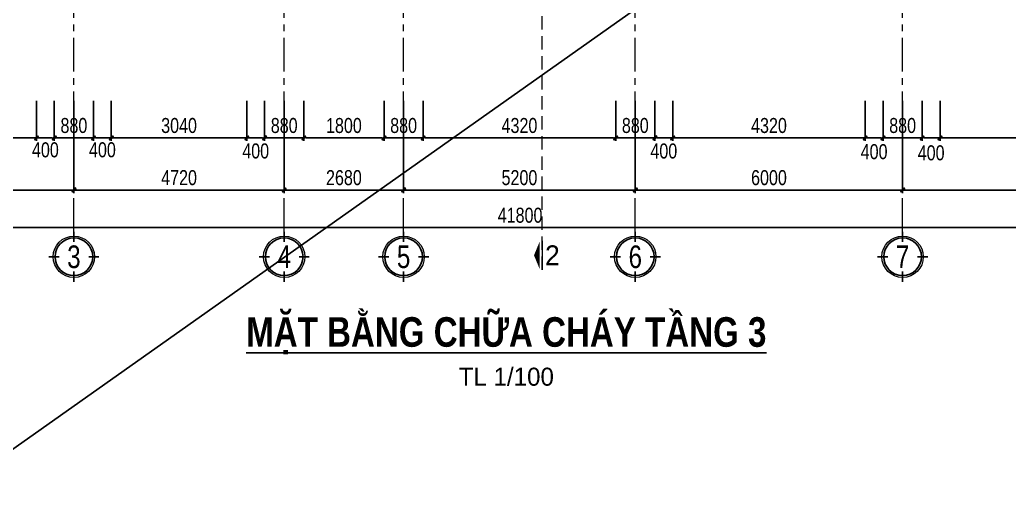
# Model space of a CAD drawing. Header units: millimetres. Extents: x 1109421 to 1726579, y -247837 to 144927.
# Drawn here: x 1557319 to 1579526, y -223883 to -213094 of the extents above; entities that cross this region are included whole.
import ezdxf
from ezdxf.enums import TextEntityAlignment as Align

# ---------------------------------------------------------------- set-up
doc = ezdxf.new("R2010")
doc.units = ezdxf.units.MM
doc.header["$LTSCALE"] = 600
doc.header["$MEASUREMENT"] = 0
doc.linetypes.add('CENTER', pattern=[2, 1.25, -0.25, 0.25, -0.25])
doc.linetypes.add('HIDDEN', pattern=[0.375, 0.25, -0.125])
doc.layers.get('0').update_dxf_attribs({"lineweight": 0})
doc.layers.get('Defpoints').update_dxf_attribs({"lineweight": 0})
for name, color, linetype, lineweight in [('dim', 144, 'Continuous', 13), ('LC ISO', 153, 'Continuous', 13), ('LC Khac', 4, 'Continuous', 9), ('LC MANH DUT', 35, 'HIDDEN', 5), ('LC Text2', 7, 'Continuous', 25), ('thay1', 63, 'Continuous', 18), ('truc', 76, 'CENTER', 9)]:
    doc.layers.add(name, color=color, linetype=linetype, lineweight=lineweight)
doc.layers.add('KCS_Plotter', color=11, linetype='Continuous', plot=False)
doc.styles.add('EG 1', font='VHAVANB.TTF')
doc.styles.add('HOATBIF', font='hoatbif.shx', dxfattribs={"width": 0.8})
doc.styles.add('LC 1', font='VHAVANB.TTF')
doc.styles.add('LC3', font='VHARIALB.TTF', dxfattribs={"width": 0.8})
doc.styles.add('Tahoma', font='tahoma.ttf')
doc.dimstyles.new('1-135', dxfattribs={"dimscale": 135, "dimtxt": 2.5, "dimasz": 0.35, "dimexe": 0.5, "dimexo": 0, "dimgap": 0.8, "dimtad": 1, "dimdec": 0, "dimzin": 0, "dimdsep": 46, "dimtxsty": 'HOATBIF', "dimblk1": 'DOT', "dimblk2": 'DOT', "dimsah": 1, "dimcen": -1, "dimdle": 1, "dimclrd": 256, "dimclre": 256, "dimclrt": 4, "dimadec": 3, "dimazin": 2, "dimtfac": 0.333333, "dimtdec": 0, "dimtix": 1, "dimtmove": 2, "dimatfit": 3, "dimldrblk": 'DOT', "dimfxl": 1, "dimtvp": 0.833333, "dimtolj": 1, "dimtzin": 0, "dimarcsym": 0})

# ---------------------------------------------------------------- blocks, each defined once
blk = doc.blocks.new('TIEUDE1')
at = {"layer": 'LC Text2', "color": 7, "style": 'LC 1'}
blk.add_attdef('TIªU§Ò', text='', height=5, dxfattribs=at).set_placement((0, 0), align=Align.BOTTOM_CENTER)
blk.add_attdef('TL', text='', height=3, dxfattribs=at).set_placement((0, -2), align=Align.TOP_CENTER)
blk = doc.blocks.new('KyHieu TrucDinhVi')
at = {"color": 7, "lineweight": 30}
for p, q in [((0, 2.36), (0, 4)), ((-2.36, 0), (-4, 0)), ((2.36, 0), (4, 0)), ((0, -2.36), (0, -4))]:
    blk.add_line(p, q, dxfattribs=at)
blk.add_circle((0, 0), 3.3)
blk.add_circle((0, 0), 3, dxfattribs=at)
at = {"ltscale": 20, "style": 'Tahoma'}
blk.add_attdef('AA', text='', height=3, dxfattribs=at).set_placement((0, 0), align=Align.MIDDLE_CENTER)
blk = doc.blocks.new('DOT')
at = {"layer": 'dim'}
for p, q in [((-3, 0), (3, 0)), ((-1, -1), (1, 1))]:
    blk.add_line(p, q, dxfattribs=at)
blk.add_lwpolyline([(0.5, 1), (-1, -0.5), (-0.5, -1), (1, 0.5)], close=True, dxfattribs=at)
blk = doc.blocks.new('*D1346')
at = {"layer": 'Defpoints', "color": 0, "transparency": 16777216}
for p in [(1552534, -214911), (1558534, -214911), (1558534, -216917)]:
    blk.add_point(p, dxfattribs=at)
at = {"layer": 'dim', "lineweight": -2, "transparency": 16777216}
for p, q in [((1552534, -214911), (1552534, -216985)), ((1558534, -214911), (1558534, -216985)), ((1552581, -216917), (1558487, -216917))]:
    blk.add_line(p, q, dxfattribs=at)
at = {"layer": 'dim', "lineweight": -2, "transparency": 16777216, "xscale": 47.25, "yscale": 47.25, "zscale": 47.25, "rotation": 180}
blk.add_blockref('DOT', (1552534, -216917), dxfattribs=at)
at = {"layer": 'dim', "lineweight": -2, "transparency": 16777216, "xscale": 47.25, "yscale": 47.25, "zscale": 47.25}
blk.add_blockref('DOT', (1558534, -216917), dxfattribs=at)
at = {"layer": 'dim', "color": 4, "transparency": 16777216, "insert": (1555534, -216641), "char_height": 337.5, "attachment_point": 5, "style": 'HOATBIF'}
blk.add_mtext('\\A1;6000', dxfattribs=at)
blk = doc.blocks.new('_Dot')
at = {"color": 0, "linetype": 'ByBlock', "lineweight": -2}
blk.add_line((-0.5, 0), (-1, 0), dxfattribs=at)
at = {"color": 0, "linetype": 'ByBlock', "const_width": 0.5}
blk.add_lwpolyline([(-0.25, 0, 1), (0.25, 0, 1)], format="xyb", close=True, dxfattribs=at)
blk = doc.blocks.new('*D1347')
at = {"layer": 'Defpoints', "color": 0, "transparency": 16777216}
for p in [(1558534, -214911), (1563254, -214911), (1563254, -216917)]:
    blk.add_point(p, dxfattribs=at)
at = {"layer": 'dim', "lineweight": -2, "transparency": 16777216}
for p, q in [((1558534, -214911), (1558534, -216985)), ((1563254, -214911), (1563254, -216985)), ((1558581, -216917), (1563207, -216917))]:
    blk.add_line(p, q, dxfattribs=at)
at = {"layer": 'dim', "lineweight": -2, "transparency": 16777216, "xscale": 47.25, "yscale": 47.25, "zscale": 47.25, "rotation": 180}
blk.add_blockref('DOT', (1558534, -216917), dxfattribs=at)
at = {"layer": 'dim', "lineweight": -2, "transparency": 16777216, "xscale": 47.25, "yscale": 47.25, "zscale": 47.25}
blk.add_blockref('DOT', (1563254, -216917), dxfattribs=at)
at = {"layer": 'dim', "color": 4, "transparency": 16777216, "insert": (1560894, -216641), "char_height": 337.5, "attachment_point": 5, "style": 'HOATBIF'}
blk.add_mtext('\\A1;4720', dxfattribs=at)
blk = doc.blocks.new('*D1348')
at = {"layer": 'Defpoints', "color": 0, "transparency": 16777216}
for p in [(1563254, -214911), (1565934, -214911), (1565934, -216917)]:
    blk.add_point(p, dxfattribs=at)
at = {"layer": 'dim', "lineweight": -2, "transparency": 16777216}
for p, q in [((1563254, -214911), (1563254, -216985)), ((1565934, -214911), (1565934, -216985)), ((1563301, -216917), (1565887, -216917))]:
    blk.add_line(p, q, dxfattribs=at)
at = {"layer": 'dim', "lineweight": -2, "transparency": 16777216, "xscale": 47.25, "yscale": 47.25, "zscale": 47.25, "rotation": 180}
blk.add_blockref('DOT', (1563254, -216917), dxfattribs=at)
at = {"layer": 'dim', "lineweight": -2, "transparency": 16777216, "xscale": 47.25, "yscale": 47.25, "zscale": 47.25}
blk.add_blockref('DOT', (1565934, -216917), dxfattribs=at)
at = {"layer": 'dim', "color": 4, "transparency": 16777216, "insert": (1564594, -216641), "char_height": 337.5, "attachment_point": 5, "style": 'HOATBIF'}
blk.add_mtext('\\A1;2680', dxfattribs=at)
blk = doc.blocks.new('*D1349')
at = {"layer": 'Defpoints', "color": 0, "transparency": 16777216}
for p in [(1565934, -214911), (1571134, -214911), (1571134, -216917)]:
    blk.add_point(p, dxfattribs=at)
at = {"layer": 'dim', "lineweight": -2, "transparency": 16777216}
for p, q in [((1565934, -214911), (1565934, -216985)), ((1571134, -214911), (1571134, -216985)), ((1565981, -216917), (1571087, -216917))]:
    blk.add_line(p, q, dxfattribs=at)
at = {"layer": 'dim', "lineweight": -2, "transparency": 16777216, "xscale": 47.25, "yscale": 47.25, "zscale": 47.25, "rotation": 180}
blk.add_blockref('DOT', (1565934, -216917), dxfattribs=at)
at = {"layer": 'dim', "lineweight": -2, "transparency": 16777216, "xscale": 47.25, "yscale": 47.25, "zscale": 47.25}
blk.add_blockref('DOT', (1571134, -216917), dxfattribs=at)
at = {"layer": 'dim', "color": 4, "transparency": 16777216, "insert": (1568534, -216641), "char_height": 337.5, "attachment_point": 5, "style": 'HOATBIF'}
blk.add_mtext('\\A1;5200', dxfattribs=at)
blk = doc.blocks.new('*D1350')
at = {"layer": 'Defpoints', "color": 0, "transparency": 16777216}
for p in [(1571134, -214911), (1577134, -214911), (1577134, -216917)]:
    blk.add_point(p, dxfattribs=at)
at = {"layer": 'dim', "lineweight": -2, "transparency": 16777216}
for p, q in [((1571134, -214911), (1571134, -216985)), ((1577134, -214911), (1577134, -216985)), ((1571181, -216917), (1577087, -216917))]:
    blk.add_line(p, q, dxfattribs=at)
at = {"layer": 'dim', "lineweight": -2, "transparency": 16777216, "xscale": 47.25, "yscale": 47.25, "zscale": 47.25, "rotation": 180}
blk.add_blockref('DOT', (1571134, -216917), dxfattribs=at)
at = {"layer": 'dim', "lineweight": -2, "transparency": 16777216, "xscale": 47.25, "yscale": 47.25, "zscale": 47.25}
blk.add_blockref('DOT', (1577134, -216917), dxfattribs=at)
at = {"layer": 'dim', "color": 4, "transparency": 16777216, "insert": (1574134, -216641), "char_height": 337.5, "attachment_point": 5, "style": 'HOATBIF'}
blk.add_mtext('\\A1;6000', dxfattribs=at)
blk = doc.blocks.new('*D1351')
at = {"layer": 'Defpoints', "color": 0, "transparency": 16777216}
for p in [(1577134, -214911), (1583134, -214911), (1583134, -216917)]:
    blk.add_point(p, dxfattribs=at)
at = {"layer": 'dim', "lineweight": -2, "transparency": 16777216}
for p, q in [((1577134, -214911), (1577134, -216985)), ((1583134, -214911), (1583134, -216985)), ((1577181, -216917), (1583087, -216917))]:
    blk.add_line(p, q, dxfattribs=at)
at = {"layer": 'dim', "lineweight": -2, "transparency": 16777216, "xscale": 47.25, "yscale": 47.25, "zscale": 47.25, "rotation": 180}
blk.add_blockref('DOT', (1577134, -216917), dxfattribs=at)
at = {"layer": 'dim', "lineweight": -2, "transparency": 16777216, "xscale": 47.25, "yscale": 47.25, "zscale": 47.25}
blk.add_blockref('DOT', (1583134, -216917), dxfattribs=at)
at = {"layer": 'dim', "color": 4, "transparency": 16777216, "insert": (1580134, -216641), "char_height": 337.5, "attachment_point": 5, "style": 'HOATBIF'}
blk.add_mtext('\\A1;6000', dxfattribs=at)
blk = doc.blocks.new('*D1359')
at = {"layer": 'Defpoints', "color": 0, "transparency": 16777216}
for p in [(1553374, -214911), (1557694, -214911), (1557694, -215747)]:
    blk.add_point(p, dxfattribs=at)
at = {"layer": 'dim', "lineweight": -2, "transparency": 16777216}
for p, q in [((1553374, -214911), (1553374, -215814)), ((1557694, -214911), (1557694, -215814)), ((1553421, -215747), (1557647, -215747))]:
    blk.add_line(p, q, dxfattribs=at)
at = {"layer": 'dim', "lineweight": -2, "transparency": 16777216, "xscale": 47.25, "yscale": 47.25, "zscale": 47.25, "rotation": 180}
blk.add_blockref('DOT', (1553374, -215747), dxfattribs=at)
at = {"layer": 'dim', "lineweight": -2, "transparency": 16777216, "xscale": 47.25, "yscale": 47.25, "zscale": 47.25}
blk.add_blockref('DOT', (1557694, -215747), dxfattribs=at)
at = {"layer": 'dim', "color": 4, "transparency": 16777216, "insert": (1555534, -215470), "char_height": 337.5, "attachment_point": 5, "style": 'HOATBIF'}
blk.add_mtext('\\A1;4320', dxfattribs=at)
blk = doc.blocks.new('*D1360')
at = {"layer": 'Defpoints', "color": 0, "transparency": 16777216}
for p in [(1557694, -214911), (1558094, -214911), (1558094, -215747)]:
    blk.add_point(p, dxfattribs=at)
at = {"layer": 'dim', "lineweight": -2, "transparency": 16777216}
for p, q in [((1557694, -214911), (1557694, -215814)), ((1558094, -214911), (1558094, -215814)), ((1557741, -215747), (1558047, -215747))]:
    blk.add_line(p, q, dxfattribs=at)
at = {"layer": 'dim', "lineweight": -2, "transparency": 16777216, "xscale": 47.25, "yscale": 47.25, "zscale": 47.25, "rotation": 180}
blk.add_blockref('DOT', (1557694, -215747), dxfattribs=at)
at = {"layer": 'dim', "lineweight": -2, "transparency": 16777216, "xscale": 47.25, "yscale": 47.25, "zscale": 47.25}
blk.add_blockref('DOT', (1558094, -215747), dxfattribs=at)
at = {"layer": 'dim', "color": 4, "transparency": 16777216, "insert": (1557894, -216017), "char_height": 337.5, "attachment_point": 5, "style": 'HOATBIF'}
blk.add_mtext('\\A1;400', dxfattribs=at)
blk = doc.blocks.new('*D1361')
at = {"layer": 'Defpoints', "color": 0, "transparency": 16777216}
for p in [(1558094, -214911), (1558974, -214911), (1558974, -215747)]:
    blk.add_point(p, dxfattribs=at)
at = {"layer": 'dim', "lineweight": -2, "transparency": 16777216}
for p, q in [((1558094, -214911), (1558094, -215814)), ((1558974, -214911), (1558974, -215814)), ((1558047, -215747), (1557999, -215747)), ((1558094, -215747), (1558974, -215747)), ((1559021, -215747), (1559068, -215747))]:
    blk.add_line(p, q, dxfattribs=at)
at = {"layer": 'dim', "lineweight": -2, "transparency": 16777216, "xscale": 47.25, "yscale": 47.25, "zscale": 47.25}
blk.add_blockref('DOT', (1558094, -215747), dxfattribs=at)
at = {"layer": 'dim', "lineweight": -2, "transparency": 16777216, "xscale": 47.25, "yscale": 47.25, "zscale": 47.25, "rotation": 180}
blk.add_blockref('DOT', (1558974, -215747), dxfattribs=at)
at = {"layer": 'dim', "color": 4, "transparency": 16777216, "insert": (1558534, -215470), "char_height": 337.5, "attachment_point": 5, "style": 'HOATBIF'}
blk.add_mtext('\\A1;880', dxfattribs=at)
blk = doc.blocks.new('*D1362')
at = {"layer": 'Defpoints', "color": 0, "transparency": 16777216}
for p in [(1558974, -214911), (1559374, -214911), (1559374, -215747)]:
    blk.add_point(p, dxfattribs=at)
at = {"layer": 'dim', "lineweight": -2, "transparency": 16777216}
for p, q in [((1558974, -214911), (1558974, -215814)), ((1559374, -214911), (1559374, -215814)), ((1559021, -215747), (1559327, -215747))]:
    blk.add_line(p, q, dxfattribs=at)
at = {"layer": 'dim', "lineweight": -2, "transparency": 16777216, "xscale": 47.25, "yscale": 47.25, "zscale": 47.25, "rotation": 180}
blk.add_blockref('DOT', (1558974, -215747), dxfattribs=at)
at = {"layer": 'dim', "lineweight": -2, "transparency": 16777216, "xscale": 47.25, "yscale": 47.25, "zscale": 47.25}
blk.add_blockref('DOT', (1559374, -215747), dxfattribs=at)
at = {"layer": 'dim', "color": 4, "transparency": 16777216, "insert": (1559174, -216016), "char_height": 337.5, "attachment_point": 5, "style": 'HOATBIF'}
blk.add_mtext('\\A1;400', dxfattribs=at)
blk = doc.blocks.new('*D1363')
at = {"layer": 'Defpoints', "color": 0, "transparency": 16777216}
for p in [(1559374, -214911), (1562414, -214911), (1562414, -215747)]:
    blk.add_point(p, dxfattribs=at)
at = {"layer": 'dim', "lineweight": -2, "transparency": 16777216}
for p, q in [((1559374, -214911), (1559374, -215814)), ((1562414, -214911), (1562414, -215814)), ((1559421, -215747), (1562367, -215747))]:
    blk.add_line(p, q, dxfattribs=at)
at = {"layer": 'dim', "lineweight": -2, "transparency": 16777216, "xscale": 47.25, "yscale": 47.25, "zscale": 47.25, "rotation": 180}
blk.add_blockref('DOT', (1559374, -215747), dxfattribs=at)
at = {"layer": 'dim', "lineweight": -2, "transparency": 16777216, "xscale": 47.25, "yscale": 47.25, "zscale": 47.25}
blk.add_blockref('DOT', (1562414, -215747), dxfattribs=at)
at = {"layer": 'dim', "color": 4, "transparency": 16777216, "insert": (1560894, -215470), "char_height": 337.5, "attachment_point": 5, "style": 'HOATBIF'}
blk.add_mtext('\\A1;3040', dxfattribs=at)
blk = doc.blocks.new('*D1364')
at = {"layer": 'Defpoints', "color": 0, "transparency": 16777216}
for p in [(1562414, -214911), (1562814, -214911), (1562814, -215747)]:
    blk.add_point(p, dxfattribs=at)
at = {"layer": 'dim', "lineweight": -2, "transparency": 16777216}
for p, q in [((1562414, -214911), (1562414, -215814)), ((1562814, -214911), (1562814, -215814)), ((1562461, -215747), (1562767, -215747))]:
    blk.add_line(p, q, dxfattribs=at)
at = {"layer": 'dim', "lineweight": -2, "transparency": 16777216, "xscale": 47.25, "yscale": 47.25, "zscale": 47.25, "rotation": 180}
blk.add_blockref('DOT', (1562414, -215747), dxfattribs=at)
at = {"layer": 'dim', "lineweight": -2, "transparency": 16777216, "xscale": 47.25, "yscale": 47.25, "zscale": 47.25}
blk.add_blockref('DOT', (1562814, -215747), dxfattribs=at)
at = {"layer": 'dim', "color": 4, "transparency": 16777216, "insert": (1562614, -216042), "char_height": 337.5, "attachment_point": 5, "style": 'HOATBIF'}
blk.add_mtext('\\A1;400', dxfattribs=at)
blk = doc.blocks.new('*D1365')
at = {"layer": 'Defpoints', "color": 0, "transparency": 16777216}
for p in [(1562814, -214911), (1563694, -214911), (1563694, -215747)]:
    blk.add_point(p, dxfattribs=at)
at = {"layer": 'dim', "lineweight": -2, "transparency": 16777216}
for p, q in [((1562814, -214911), (1562814, -215814)), ((1563694, -214911), (1563694, -215814)), ((1562767, -215747), (1562719, -215747)), ((1562814, -215747), (1563694, -215747)), ((1563741, -215747), (1563788, -215747))]:
    blk.add_line(p, q, dxfattribs=at)
at = {"layer": 'dim', "lineweight": -2, "transparency": 16777216, "xscale": 47.25, "yscale": 47.25, "zscale": 47.25}
blk.add_blockref('DOT', (1562814, -215747), dxfattribs=at)
at = {"layer": 'dim', "lineweight": -2, "transparency": 16777216, "xscale": 47.25, "yscale": 47.25, "zscale": 47.25, "rotation": 180}
blk.add_blockref('DOT', (1563694, -215747), dxfattribs=at)
at = {"layer": 'dim', "color": 4, "transparency": 16777216, "insert": (1563254, -215470), "char_height": 337.5, "attachment_point": 5, "style": 'HOATBIF'}
blk.add_mtext('\\A1;880', dxfattribs=at)
blk = doc.blocks.new('*D1366')
at = {"layer": 'Defpoints', "color": 0, "transparency": 16777216}
for p in [(1563694, -214911), (1565494, -214911), (1565494, -215747)]:
    blk.add_point(p, dxfattribs=at)
at = {"layer": 'dim', "lineweight": -2, "transparency": 16777216}
for p, q in [((1563694, -214911), (1563694, -215814)), ((1565494, -214911), (1565494, -215814)), ((1563741, -215747), (1565447, -215747))]:
    blk.add_line(p, q, dxfattribs=at)
at = {"layer": 'dim', "lineweight": -2, "transparency": 16777216, "xscale": 47.25, "yscale": 47.25, "zscale": 47.25, "rotation": 180}
blk.add_blockref('DOT', (1563694, -215747), dxfattribs=at)
at = {"layer": 'dim', "lineweight": -2, "transparency": 16777216, "xscale": 47.25, "yscale": 47.25, "zscale": 47.25}
blk.add_blockref('DOT', (1565494, -215747), dxfattribs=at)
at = {"layer": 'dim', "color": 4, "transparency": 16777216, "insert": (1564594, -215470), "char_height": 337.5, "attachment_point": 5, "style": 'HOATBIF'}
blk.add_mtext('\\A1;1800', dxfattribs=at)
blk = doc.blocks.new('*D1367')
at = {"layer": 'Defpoints', "color": 0, "transparency": 16777216}
for p in [(1565494, -214911), (1566374, -214911), (1566374, -215747)]:
    blk.add_point(p, dxfattribs=at)
at = {"layer": 'dim', "lineweight": -2, "transparency": 16777216}
for p, q in [((1565494, -214911), (1565494, -215814)), ((1566374, -214911), (1566374, -215814)), ((1565447, -215747), (1565399, -215747)), ((1565494, -215747), (1566374, -215747)), ((1566421, -215747), (1566468, -215747))]:
    blk.add_line(p, q, dxfattribs=at)
at = {"layer": 'dim', "lineweight": -2, "transparency": 16777216, "xscale": 47.25, "yscale": 47.25, "zscale": 47.25}
blk.add_blockref('DOT', (1565494, -215747), dxfattribs=at)
at = {"layer": 'dim', "lineweight": -2, "transparency": 16777216, "xscale": 47.25, "yscale": 47.25, "zscale": 47.25, "rotation": 180}
blk.add_blockref('DOT', (1566374, -215747), dxfattribs=at)
at = {"layer": 'dim', "color": 4, "transparency": 16777216, "insert": (1565934, -215470), "char_height": 337.5, "attachment_point": 5, "style": 'HOATBIF'}
blk.add_mtext('\\A1;880', dxfattribs=at)
blk = doc.blocks.new('*D1368')
at = {"layer": 'Defpoints', "color": 0, "transparency": 16777216}
for p in [(1566374, -214911), (1570694, -214911), (1570694, -215747)]:
    blk.add_point(p, dxfattribs=at)
at = {"layer": 'dim', "lineweight": -2, "transparency": 16777216}
for p, q in [((1566374, -214911), (1566374, -215814)), ((1570694, -214911), (1570694, -215814)), ((1566421, -215747), (1570647, -215747))]:
    blk.add_line(p, q, dxfattribs=at)
at = {"layer": 'dim', "lineweight": -2, "transparency": 16777216, "xscale": 47.25, "yscale": 47.25, "zscale": 47.25, "rotation": 180}
blk.add_blockref('DOT', (1566374, -215747), dxfattribs=at)
at = {"layer": 'dim', "lineweight": -2, "transparency": 16777216, "xscale": 47.25, "yscale": 47.25, "zscale": 47.25}
blk.add_blockref('DOT', (1570694, -215747), dxfattribs=at)
at = {"layer": 'dim', "color": 4, "transparency": 16777216, "insert": (1568534, -215470), "char_height": 337.5, "attachment_point": 5, "style": 'HOATBIF'}
blk.add_mtext('\\A1;4320', dxfattribs=at)
blk = doc.blocks.new('*D1369')
at = {"layer": 'Defpoints', "color": 0, "transparency": 16777216}
for p in [(1570694, -214911), (1571574, -214911), (1571574, -215747)]:
    blk.add_point(p, dxfattribs=at)
at = {"layer": 'dim', "lineweight": -2, "transparency": 16777216}
for p, q in [((1570694, -214911), (1570694, -215814)), ((1571574, -214911), (1571574, -215814)), ((1570647, -215747), (1570599, -215747)), ((1570694, -215747), (1571574, -215747)), ((1571621, -215747), (1571668, -215747))]:
    blk.add_line(p, q, dxfattribs=at)
at = {"layer": 'dim', "lineweight": -2, "transparency": 16777216, "xscale": 47.25, "yscale": 47.25, "zscale": 47.25}
blk.add_blockref('DOT', (1570694, -215747), dxfattribs=at)
at = {"layer": 'dim', "lineweight": -2, "transparency": 16777216, "xscale": 47.25, "yscale": 47.25, "zscale": 47.25, "rotation": 180}
blk.add_blockref('DOT', (1571574, -215747), dxfattribs=at)
at = {"layer": 'dim', "color": 4, "transparency": 16777216, "insert": (1571134, -215470), "char_height": 337.5, "attachment_point": 5, "style": 'HOATBIF'}
blk.add_mtext('\\A1;880', dxfattribs=at)
blk = doc.blocks.new('*D1370')
at = {"layer": 'Defpoints', "color": 0, "transparency": 16777216}
for p in [(1571574, -214911), (1571974, -214911), (1571974, -215747)]:
    blk.add_point(p, dxfattribs=at)
at = {"layer": 'dim', "lineweight": -2, "transparency": 16777216}
for p, q in [((1571574, -214911), (1571574, -215814)), ((1571974, -214911), (1571974, -215814)), ((1571621, -215747), (1571927, -215747))]:
    blk.add_line(p, q, dxfattribs=at)
at = {"layer": 'dim', "lineweight": -2, "transparency": 16777216, "xscale": 47.25, "yscale": 47.25, "zscale": 47.25, "rotation": 180}
blk.add_blockref('DOT', (1571574, -215747), dxfattribs=at)
at = {"layer": 'dim', "lineweight": -2, "transparency": 16777216, "xscale": 47.25, "yscale": 47.25, "zscale": 47.25}
blk.add_blockref('DOT', (1571974, -215747), dxfattribs=at)
at = {"layer": 'dim', "color": 4, "transparency": 16777216, "insert": (1571774, -216043), "char_height": 337.5, "attachment_point": 5, "style": 'HOATBIF'}
blk.add_mtext('\\A1;400', dxfattribs=at)
blk = doc.blocks.new('*D1371')
at = {"layer": 'Defpoints', "color": 0, "transparency": 16777216}
for p in [(1571974, -214911), (1576294, -214911), (1576294, -215747)]:
    blk.add_point(p, dxfattribs=at)
at = {"layer": 'dim', "lineweight": -2, "transparency": 16777216}
for p, q in [((1571974, -214911), (1571974, -215814)), ((1576294, -214911), (1576294, -215814)), ((1572021, -215747), (1576247, -215747))]:
    blk.add_line(p, q, dxfattribs=at)
at = {"layer": 'dim', "lineweight": -2, "transparency": 16777216, "xscale": 47.25, "yscale": 47.25, "zscale": 47.25, "rotation": 180}
blk.add_blockref('DOT', (1571974, -215747), dxfattribs=at)
at = {"layer": 'dim', "lineweight": -2, "transparency": 16777216, "xscale": 47.25, "yscale": 47.25, "zscale": 47.25}
blk.add_blockref('DOT', (1576294, -215747), dxfattribs=at)
at = {"layer": 'dim', "color": 4, "transparency": 16777216, "insert": (1574134, -215470), "char_height": 337.5, "attachment_point": 5, "style": 'HOATBIF'}
blk.add_mtext('\\A1;4320', dxfattribs=at)
blk = doc.blocks.new('*D1372')
at = {"layer": 'Defpoints', "color": 0, "transparency": 16777216}
for p in [(1576294, -214911), (1576694, -214911), (1576694, -215747)]:
    blk.add_point(p, dxfattribs=at)
at = {"layer": 'dim', "lineweight": -2, "transparency": 16777216}
for p, q in [((1576294, -214911), (1576294, -215814)), ((1576694, -214911), (1576694, -215814)), ((1576341, -215747), (1576647, -215747))]:
    blk.add_line(p, q, dxfattribs=at)
at = {"layer": 'dim', "lineweight": -2, "transparency": 16777216, "xscale": 47.25, "yscale": 47.25, "zscale": 47.25, "rotation": 180}
blk.add_blockref('DOT', (1576294, -215747), dxfattribs=at)
at = {"layer": 'dim', "lineweight": -2, "transparency": 16777216, "xscale": 47.25, "yscale": 47.25, "zscale": 47.25}
blk.add_blockref('DOT', (1576694, -215747), dxfattribs=at)
at = {"layer": 'dim', "color": 4, "transparency": 16777216, "insert": (1576494, -216058), "char_height": 337.5, "attachment_point": 5, "style": 'HOATBIF'}
blk.add_mtext('\\A1;400', dxfattribs=at)
blk = doc.blocks.new('*D1373')
at = {"layer": 'Defpoints', "color": 0, "transparency": 16777216}
for p in [(1576694, -214911), (1577574, -214911), (1577574, -215747)]:
    blk.add_point(p, dxfattribs=at)
at = {"layer": 'dim', "lineweight": -2, "transparency": 16777216}
for p, q in [((1576694, -214911), (1576694, -215814)), ((1577574, -214911), (1577574, -215814)), ((1576647, -215747), (1576599, -215747)), ((1576694, -215747), (1577574, -215747)), ((1577621, -215747), (1577668, -215747))]:
    blk.add_line(p, q, dxfattribs=at)
at = {"layer": 'dim', "lineweight": -2, "transparency": 16777216, "xscale": 47.25, "yscale": 47.25, "zscale": 47.25}
blk.add_blockref('DOT', (1576694, -215747), dxfattribs=at)
at = {"layer": 'dim', "lineweight": -2, "transparency": 16777216, "xscale": 47.25, "yscale": 47.25, "zscale": 47.25, "rotation": 180}
blk.add_blockref('DOT', (1577574, -215747), dxfattribs=at)
at = {"layer": 'dim', "color": 4, "transparency": 16777216, "insert": (1577134, -215470), "char_height": 337.5, "attachment_point": 5, "style": 'HOATBIF'}
blk.add_mtext('\\A1;880', dxfattribs=at)
blk = doc.blocks.new('*D1374')
at = {"layer": 'Defpoints', "color": 0, "transparency": 16777216}
for p in [(1577574, -214911), (1577974, -214911), (1577974, -215747)]:
    blk.add_point(p, dxfattribs=at)
at = {"layer": 'dim', "lineweight": -2, "transparency": 16777216}
for p, q in [((1577574, -214911), (1577574, -215814)), ((1577974, -214911), (1577974, -215814)), ((1577621, -215747), (1577927, -215747))]:
    blk.add_line(p, q, dxfattribs=at)
at = {"layer": 'dim', "lineweight": -2, "transparency": 16777216, "xscale": 47.25, "yscale": 47.25, "zscale": 47.25, "rotation": 180}
blk.add_blockref('DOT', (1577574, -215747), dxfattribs=at)
at = {"layer": 'dim', "lineweight": -2, "transparency": 16777216, "xscale": 47.25, "yscale": 47.25, "zscale": 47.25}
blk.add_blockref('DOT', (1577974, -215747), dxfattribs=at)
at = {"layer": 'dim', "color": 4, "transparency": 16777216, "insert": (1577774, -216084), "char_height": 337.5, "attachment_point": 5, "style": 'HOATBIF'}
blk.add_mtext('\\A1;400', dxfattribs=at)
blk = doc.blocks.new('*D1375')
at = {"layer": 'Defpoints', "color": 0, "transparency": 16777216}
for p in [(1577974, -214911), (1582559, -214911), (1582559, -215747)]:
    blk.add_point(p, dxfattribs=at)
at = {"layer": 'dim', "lineweight": -2, "transparency": 16777216}
for p, q in [((1577974, -214911), (1577974, -215814)), ((1582559, -214911), (1582559, -215814)), ((1578021, -215747), (1582512, -215747))]:
    blk.add_line(p, q, dxfattribs=at)
at = {"layer": 'dim', "lineweight": -2, "transparency": 16777216, "xscale": 47.25, "yscale": 47.25, "zscale": 47.25, "rotation": 180}
blk.add_blockref('DOT', (1577974, -215747), dxfattribs=at)
at = {"layer": 'dim', "lineweight": -2, "transparency": 16777216, "xscale": 47.25, "yscale": 47.25, "zscale": 47.25}
blk.add_blockref('DOT', (1582559, -215747), dxfattribs=at)
at = {"layer": 'dim', "color": 4, "transparency": 16777216, "insert": (1580266, -215470), "char_height": 337.5, "attachment_point": 5, "style": 'HOATBIF'}
blk.add_mtext('\\A1;4585', dxfattribs=at)
blk = doc.blocks.new('*D1380')
at = {"layer": 'Defpoints', "color": 0, "transparency": 16777216}
for p in [(1546534, -214911), (1588334, -214911), (1588334, -217762)]:
    blk.add_point(p, dxfattribs=at)
at = {"layer": 'dim', "lineweight": -2, "transparency": 16777216}
for p, q in [((1546534, -214911), (1546534, -217829)), ((1588334, -214911), (1588334, -217829)), ((1546581, -217762), (1588287, -217762))]:
    blk.add_line(p, q, dxfattribs=at)
at = {"layer": 'dim', "lineweight": -2, "transparency": 16777216, "xscale": 47.25, "yscale": 47.25, "zscale": 47.25, "rotation": 180}
blk.add_blockref('DOT', (1546534, -217762), dxfattribs=at)
at = {"layer": 'dim', "lineweight": -2, "transparency": 16777216, "xscale": 47.25, "yscale": 47.25, "zscale": 47.25}
blk.add_blockref('DOT', (1588334, -217762), dxfattribs=at)
at = {"layer": 'dim', "color": 4, "transparency": 16777216, "insert": (1568548, -217485), "char_height": 337.5, "attachment_point": 5, "style": 'HOATBIF'}
blk.add_mtext('\\A1;41800', dxfattribs=at)
blk = doc.blocks.new('cat11')
at = {"layer": 'LC Khac', "color": 1, "ltscale": 2}
blk.add_line((0, 0), (0, 485), dxfattribs=at)
blk.add_lwpolyline([(-134, 243, 0, 471, 0), (-37, 243, 275, 275, 0)], format="xyseb", dxfattribs=at)
at = {"ltscale": 2, "style": 'LC 1'}
blk.add_attdef('A', text='', height=330, dxfattribs=at).set_placement((179, 243), align=Align.MIDDLE_CENTER)

msp = doc.modelspace()

# ---------------------------------------------------------------- linework, layer by layer
at = {"layer": 'KCS_Plotter'}
msp.add_line((1540917.9, -234220.8), (1601125, -191645.8), dxfattribs=at)
at = {"layer": 'LC MANH DUT', "ltscale": 2}
msp.add_line((1569041.3, -218710.6), (1569041.3, -197081.3), dxfattribs=at)
at = {"layer": 'truc'}
for p, q in [((1558533.8, -217852.6), (1558533.8, -197632.2)), ((1563253.8, -217852.6), (1563253.8, -197632.2)), ((1565933.8, -217852.6), (1565933.8, -197632.2)), ((1571133.8, -217852.6), (1571133.8, -197632.2)), ((1577133.8, -217852.6), (1577133.8, -197632.2))]:
    msp.add_line(p, q, dxfattribs=at)

# ---------------------------------------------------------------- block references
at = {"layer": 'LC ISO'}
ref = msp.add_blockref('KyHieu TrucDinhVi', (1558533.8, -218415.9), dxfattribs=dict(at, xscale=140.8352653944289, yscale=140.8352653944289, zscale=140.8352653944289))
ref.add_attrib('AA', '3', dxfattribs={"layer": '0', "ltscale": 20, "height": 507, "style": 'EG 1', "width": 0.8}).set_placement((1558533.8, -218415.9), align=Align.MIDDLE_CENTER)
ref = msp.add_blockref('KyHieu TrucDinhVi', (1563253.8, -218415.9), dxfattribs=dict(at, xscale=140.8352653944289, yscale=140.8352653944289, zscale=140.8352653944289))
ref.add_attrib('AA', '4', dxfattribs={"layer": '0', "ltscale": 20, "height": 507, "style": 'EG 1', "width": 0.8}).set_placement((1563253.8, -218415.9), align=Align.MIDDLE_CENTER)
ref = msp.add_blockref('KyHieu TrucDinhVi', (1565933.8, -218415.9), dxfattribs=dict(at, xscale=140.8352653944289, yscale=140.8352653944289, zscale=140.8352653944289))
ref.add_attrib('AA', '5', dxfattribs={"layer": '0', "ltscale": 20, "height": 507, "style": 'EG 1', "width": 0.8}).set_placement((1565933.8, -218415.9), align=Align.MIDDLE_CENTER)
ref = msp.add_blockref('KyHieu TrucDinhVi', (1571133.8, -218415.9), dxfattribs=dict(at, xscale=140.8352653944289, yscale=140.8352653944289, zscale=140.8352653944289))
ref.add_attrib('AA', '6', dxfattribs={"layer": '0', "ltscale": 20, "height": 507, "style": 'EG 1', "width": 0.8}).set_placement((1571133.8, -218415.9), align=Align.MIDDLE_CENTER)
ref = msp.add_blockref('KyHieu TrucDinhVi', (1577133.8, -218415.9), dxfattribs=dict(at, xscale=140.8352653944289, yscale=140.8352653944289, zscale=140.8352653944289))
ref.add_attrib('AA', '7', dxfattribs={"layer": '0', "ltscale": 20, "height": 507, "style": 'EG 1', "width": 0.8}).set_placement((1577133.8, -218415.9), align=Align.MIDDLE_CENTER)
at = {"layer": 'LC Text2'}
ref = msp.add_blockref('TIEUDE1', (1568238.7, -220636.9), dxfattribs=dict(at, xscale=135.0000000002609, yscale=135.0000000002609, zscale=135.0000000002609))
ref.add_attrib('TIªU§Ò', '%%UmÆt b»ng ch÷a ch¸y tÇng 3', dxfattribs={"color": 7, "height": 664.796, "style": 'LC3', "width": 0.8}).set_placement((1568238.7, -220636.9), align=Align.BOTTOM_CENTER)
ref.add_attrib('TL', 'TL 1/100', dxfattribs={"color": 7, "height": 405, "style": 'LC 1'}).set_placement((1568238.7, -220906.9), align=Align.TOP_CENTER)
at = {"layer": 'thay1'}
ref = msp.add_blockref('cat11', (1569041.3, -218055.2), dxfattribs=dict(at, xscale=-1.35, yscale=1.35, zscale=1.35, rotation=180))
ref.add_attrib('A', '2', dxfattribs={"layer": '0', "ltscale": 2, "height": 445.5, "style": 'LC 1'}).set_placement((1569273.8, -218382.9), align=Align.MIDDLE_CENTER)

# ---------------------------------------------------------------- dimensions: what is measured, and where the dimension line sits
at = {"layer": 'dim'}
for base, p1, p2, picture, middle in [((1588333.8, -217761.8), (1546533.8, -214910.6), (1588333.8, -214910.6), '*D1380', (1568548.2, -217485)), ((1558093.8, -215746.7), (1557693.8, -214910.6), (1558093.8, -214910.6), '*D1360', (1557893.8, -216016.5)), ((1559373.8, -215746.7), (1558973.8, -214910.6), (1559373.8, -214910.6), '*D1362', (1559173.8, -216016)), ((1562813.8, -215746.7), (1562413.8, -214910.6), (1562813.8, -214910.6), '*D1364', (1562613.8, -216041.6)), ((1571973.8, -215746.7), (1571573.8, -214910.6), (1571973.8, -214910.6), '*D1370', (1571773.8, -216043.3)), ((1576693.8, -215746.7), (1576293.8, -214910.6), (1576693.8, -214910.6), '*D1372', (1576493.8, -216058.4)), ((1577973.8, -215746.7), (1577573.8, -214910.6), (1577973.8, -214910.6), '*D1374', (1577773.8, -216084.2))]:
    dim = msp.add_linear_dim(base=base, p1=p1, p2=p2, dimstyle='1-135', dxfattribs=at)
    dim.commit()
    dim.dimension.update_dxf_attribs({"geometry": picture, "text_midpoint": middle, "dimtype": 160})
for base, p1, p2, picture, middle in [((1558533.8, -216917.3), (1552533.8, -214910.6), (1558533.8, -214910.6), '*D1346', (1555533.8, -216640.5)), ((1557693.8, -215746.7), (1553373.8, -214910.6), (1557693.8, -214910.6), '*D1359', (1555533.8, -215470)), ((1558973.8, -215746.7), (1558093.8, -214910.6), (1558973.8, -214910.6), '*D1361', (1558533.8, -215470)), ((1563253.8, -216917.3), (1558533.8, -214910.6), (1563253.8, -214910.6), '*D1347', (1560893.8, -216640.5)), ((1562413.8, -215746.7), (1559373.8, -214910.6), (1562413.8, -214910.6), '*D1363', (1560893.8, -215470)), ((1563693.8, -215746.7), (1562813.8, -214910.6), (1563693.8, -214910.6), '*D1365', (1563253.8, -215470)), ((1565933.8, -216917.3), (1563253.8, -214910.6), (1565933.8, -214910.6), '*D1348', (1564593.8, -216640.5)), ((1565493.8, -215746.7), (1563693.8, -214910.6), (1565493.8, -214910.6), '*D1366', (1564593.8, -215470)), ((1566373.8, -215746.7), (1565493.8, -214910.6), (1566373.8, -214910.6), '*D1367', (1565933.8, -215470)), ((1571133.8, -216917.3), (1565933.8, -214910.6), (1571133.8, -214910.6), '*D1349', (1568533.8, -216640.5)), ((1570693.8, -215746.7), (1566373.8, -214910.6), (1570693.8, -214910.6), '*D1368', (1568533.8, -215470)), ((1571573.8, -215746.7), (1570693.8, -214910.6), (1571573.8, -214910.6), '*D1369', (1571133.8, -215470)), ((1577133.8, -216917.3), (1571133.8, -214910.6), (1577133.8, -214910.6), '*D1350', (1574133.8, -216640.5)), ((1576293.8, -215746.7), (1571973.8, -214910.6), (1576293.8, -214910.6), '*D1371', (1574133.8, -215470)), ((1577573.8, -215746.7), (1576693.8, -214910.6), (1577573.8, -214910.6), '*D1373', (1577133.8, -215470)), ((1583133.8, -216917.3), (1577133.8, -214910.6), (1583133.8, -214910.6), '*D1351', (1580133.8, -216640.5)), ((1582558.8, -215746.7), (1577973.8, -214910.6), (1582558.8, -214910.6), '*D1375', (1580266.3, -215470))]:
    dim = msp.add_linear_dim(base=base, p1=p1, p2=p2, dimstyle='1-135', dxfattribs=at)
    dim.commit()
    dim.dimension.update_dxf_attribs({"geometry": picture, "text_midpoint": middle})

doc.saveas('drawing.dxf')
